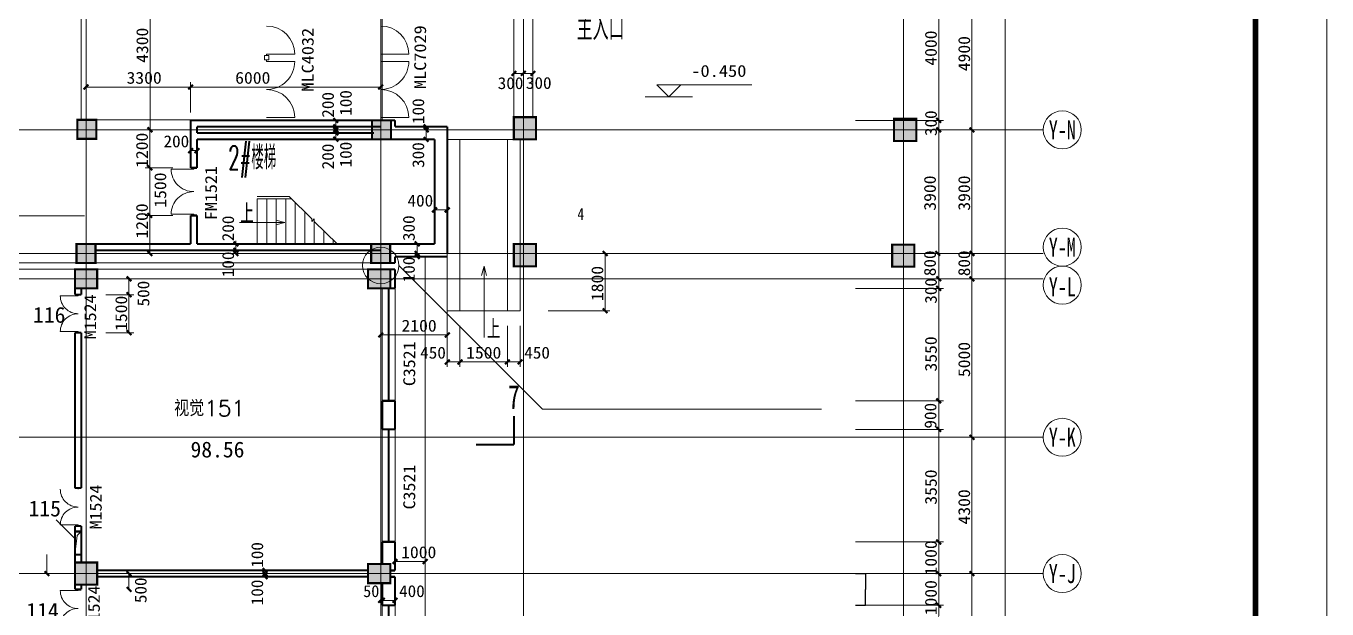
# Model space of a CAD drawing. Extents: x -307567 to 704339, y -10277 to 165507.
# Drawn here: x -218361 to -177307, y 84464 to 102856 of the extents above; entities that cross this region are included whole.
import ezdxf
from ezdxf.enums import TextEntityAlignment as Align

# ---------------------------------------------------------------- set-up
doc = ezdxf.new("R2010")
doc.units = 0
doc.header["$MEASUREMENT"] = 0
for name, color, linetype, lineweight in [('AXIS', 7, 'CONTINUOUS', 5), ('ziti', 32, 'CONTINUOUS', 0), ('我的', 255, 'CONTINUOUS', 0)]:
    doc.layers.add(name, color=color, linetype=linetype, lineweight=lineweight)
doc.layers.add('中文', color=4, linetype='CONTINUOUS')
doc.styles.add('HZ', font='txt', dxfattribs={"width": 0.7, "height": 5, "bigfont": 'STF:宋体'})
doc.styles.get("Standard").update_dxf_attribs({"font": 'txt', "height": 3})
doc.dimstyles.get("Standard").update_dxf_attribs({"dimtxt": 0.18, "dimasz": 0.18, "dimexe": 0.18, "dimexo": 0.0625, "dimgap": 0.09, "dimtad": 0, "dimtih": 1, "dimtoh": 1, "dimdec": 4, "dimzin": 0, "dimdsep": 46, "dimtxsty": 'Standard', "dimcen": 0.09, "dimadec": 0, "dimazin": 0, "dimtfac": 1, "dimtdec": 4, "dimtofl": 0, "dimtmove": 0, "dimatfit": 3, "dimfxl": 1, "dimtolj": 1, "dimtzin": 0, "dimarcsym": 0})

# ---------------------------------------------------------------- blocks, each defined once
blk = doc.blocks.new('*D8')
at = {"layer": '我的', "color": 0, "lineweight": -2}
for p, q in [((-192184, 85580), (-191873, 85580)), ((-191873, 85580), (-191873, 85082)), ((-191873, 84580), (-191873, 85079)), ((-192184, 84580), (-191873, 84580))]:
    blk.add_line(p, q, dxfattribs=at)
at = {"layer": '我的', "color": 0}
for points in [[(-191873, 85580), (-191873, 85580), (-191873, 85580)], [(-191873, 84580), (-191873, 84580), (-191873, 84580)]]:
    blk.add_solid(points, dxfattribs=at)
at = {"layer": '我的', "color": 0, "insert": (-191873, 85080), "char_height": 3, "attachment_point": 5}
blk.add_mtext('\\A1;999.9936', dxfattribs=at)

msp = doc.modelspace()

# ---------------------------------------------------------------- linework, layer by layer
at = {"layer": 'AXIS'}
msp.add_lwpolyline([(-177306.93977, 165506.4863), (-307567.04743, 165506.4863), (-307567.04743, -10277.04998), (-177306.93977, -10277.04998)], close=True, dxfattribs=at)
at = {"layer": 'AXIS', "const_width": 180.29081}
msp.add_lwpolyline([(-179560.57485, 163252.85122), (-305313.41235, 163252.85122), (-305313.41235, -8023.4149), (-179560.57485, -8023.4149)], close=True, dxfattribs=at)
at = {"layer": '我的', "color": 0}
for p, q in [((-216467.34385, 148240.4918), (-216467.34385, 95170.08149)), ((-207167.39035, 148240.4918), (-207167.39035, 95170.08149)), ((-202667.41285, 148240.4918), (-202667.41285, 95170.08149)), ((-190667.47285, 148240.4918), (-190667.47285, 95170.08149)), ((-187460.06701, 19280.56836), (-187460.06701, 142429.96177)), ((-202367.41435, 107778.45961), (-202367.41435, 99953.49568)), ((-202967.41135, 107180.13802), (-202967.41135, 99953.49568)), ((-216617.3431, 104530.14821), (-216617.3431, 99895.16773)), ((-189560.05651, 99930.16816), (-189560.05651, 104480.15152)), ((-188510.06176, 99580.17296), (-188510.06176, 104480.15152)), ((-214447.27033, 99580.17296), (-214447.27033, 103780.16112)), ((-207117.39365, 103780.16112), (-207117.40281, 99880.16231)), ((-210767.37235, 101969.65992), (-210767.37235, 101932.16011)), ((-210767.37235, 101969.65992), (-209880.88081, 101969.65992)), ((-207167.39035, 101969.65992), (-207167.39035, 101932.16011)), ((-207167.39035, 101969.65992), (-206280.89881, 101969.65992)), ((-202967.41135, 101211.98243), (-202967.41135, 102057.22052)), ((-202667.41285, 101211.98243), (-202667.41285, 102057.22052)), ((-202367.41435, 101211.98243), (-202367.41435, 102057.22052)), ((-210767.37235, 101740.66021), (-210767.37235, 101778.16002)), ((-210767.37235, 101740.66021), (-209880.88081, 101740.66021)), ((-207167.39035, 101740.66021), (-207167.39035, 101778.16002)), ((-207167.39035, 101740.66021), (-206280.89881, 101740.66021)), ((-216467.34385, 101079.91827), (-216467.34385, 100132.98392)), ((-213167.36035, 101079.91827), (-213167.36035, 100132.98392)), ((-207167.39035, 101079.91827), (-207167.39035, 100132.98392)), ((-202967.41135, 101361.98168), (-202667.41285, 101361.98168)), ((-202667.41285, 101361.98168), (-202367.41435, 101361.98168)), ((-198077.12818, 100621.71744), (-198452.12631, 100996.71556)), ((-198452.12631, 100996.71556), (-195452.14131, 100996.71556)), ((-197702.13006, 100996.71556), (-198077.12818, 100621.71744)), ((-216467.34385, 100929.91902), (-213167.36035, 100929.91902)), ((-213167.36035, 100929.91902), (-207167.39035, 100929.91902)), ((-198827.12443, 100621.71744), (-197327.13193, 100621.71744)), ((-216617.3431, 99895.16773), (-213167.36035, 99895.16773)), ((-216141.51845, 99480.17041), (-216141.51845, 99895.2135)), ((-213167.36035, 99480.17041), (-213167.36035, 99895.16773)), ((-206717.3926, 99880.17146), (-213167.36035, 99880.17146)), ((-213167.36035, 99880.17146), (-206717.3926, 99880.17146)), ((-210767.37235, 99967.66797), (-209880.88081, 99967.66797)), ((-209235.68445, 99880.17146), (-208603.77233, 99880.17146)), ((-208586.68867, 99280.17446), (-208586.68867, 99880.17146)), ((-207167.39035, 99967.66797), (-206280.89881, 99967.66797)), ((-206841.57411, 99480.17041), (-206841.57411, 99895.2135)), ((-189410.05726, 99880.17146), (-192183.87152, 99880.17146)), ((-189560.05651, 99580.17296), (-189560.05651, 99930.16816)), ((-189560.05651, 99580.17296), (-263450.38835, 99580.16381)), ((-189560.05651, 99580.17296), (-263450.38835, 99580.16381)), ((-213729.64239, 99580.17296), (-214605.83887, 99580.17296)), ((-214597.26958, 99580.17296), (-212243.95493, 99580.17296)), ((-214455.83962, 98380.17896), (-214455.83962, 99580.17296)), ((-209235.68445, 99680.17552), (-208603.77233, 99680.17552)), ((-209235.68445, 99580.17296), (-208603.77233, 99580.17296)), ((-208586.68867, 99580.17296), (-208586.68867, 99680.17552)), ((-205886.40005, 99680.17552), (-205467.4019, 99680.17552)), ((-205886.40005, 99580.17296), (-205467.4019, 99580.17296)), ((-205736.4008, 99580.17296), (-205736.4008, 99680.17552)), ((-205736.4008, 99280.38503), (-205736.4008, 99580.17296)), ((-189410.05726, 99580.17296), (-192183.87152, 99580.17296)), ((-186260.07301, 99580.17296), (-189560.05651, 99580.17296)), ((-186260.07301, 99580.17296), (-189560.05651, 99580.17296)), ((-189560.05651, 90980.20986), (-189560.05651, 99580.17296)), ((-188510.06176, 95680.19246), (-188510.06176, 99580.17296)), ((-216467.34385, 13462.38227), (-216467.34385, 99323.43291)), ((-213167.36035, 98774.63195), (-213167.36035, 99241.87815)), ((-212967.3644, 98774.63195), (-212967.3644, 99280.17446)), ((-206717.3926, 99280.17446), (-212967.3644, 99280.17446)), ((-212967.3644, 99280.17446), (-206717.3926, 99280.17446)), ((-206717.3926, 99280.17446), (-212967.3644, 99280.17446)), ((-212967.3644, 99280.17446), (-206717.3926, 99280.17446)), ((-207167.39035, 13462.38227), (-207167.39035, 99323.43291)), ((-205886.40005, 99280.38503), (-205467.4019, 99280.38503)), ((-202967.41135, 99275.17571), (-205067.40085, 99275.17571)), ((-204667.40895, 99275.17571), (-204667.40895, 93875.19355)), ((-203167.41645, 99275.17571), (-203167.41645, 93875.19355)), ((-202767.4154, 99275.17571), (-202767.4154, 93875.19355)), ((-202667.41285, 13462.38227), (-202667.41285, 99323.43291)), ((-190667.47285, 13462.38227), (-190667.47285, 99323.43291)), ((-213167.36035, 98924.6312), (-212967.3644, 98924.6312)), ((-213729.64239, 98380.17896), (-214605.83887, 98380.17896)), ((-214455.83962, 96880.18646), (-214455.83962, 98380.17896)), ((-213067.36238, 98342.67915), (-213779.85881, 98342.67915)), ((-213067.36238, 98342.67915), (-213067.36238, 98380.17896)), ((-207167.39035, 97510.25839), (-207167.39035, 98219.83431)), ((-211066.37293, 97481.18138), (-210062.16805, 97481.18138)), ((-211066.37293, 95981.17973), (-211066.37293, 97406.18176)), ((-211066.37293, 97406.18176), (-209986.3765, 97406.1726)), ((-210766.37443, 95981.17973), (-210766.37443, 97406.18176)), ((-210466.37593, 95981.17973), (-210466.37593, 97406.18176)), ((-210166.37743, 95981.17973), (-210166.37743, 97406.18176)), ((-209344.2563, 96770.74487), (-210062.16805, 97481.18138)), ((-213067.36238, 96917.68628), (-213779.85881, 96917.68628)), ((-213067.36238, 96917.68628), (-213067.36238, 96880.18646)), ((-209866.37893, 95981.17973), (-209866.37893, 97287.4293)), ((-209566.38043, 95981.17973), (-209566.38043, 96990.56189)), ((-205467.4019, 97205.40762), (-205467.4019, 97055.40837)), ((-205467.4019, 97055.40837), (-205067.40085, 97055.40837)), ((-205067.40085, 97205.40762), (-205067.40085, 97055.40837)), ((-223436.69224, 96863.73452), (-216510.95935, 96863.73452)), ((-213729.64239, 96880.18646), (-214605.83887, 96880.18646)), ((-214455.83962, 95680.19246), (-214455.83962, 96880.18646)), ((-211623.38614, 96656.48763), (-210189.61798, 96656.48763)), ((-210189.61798, 96656.48763), (-210479.39466, 96734.13312)), ((-210189.61798, 96656.48763), (-210479.39466, 96578.8513)), ((-209343.84431, 96691.1951), (-209344.2563, 96770.74487)), ((-209264.70652, 96771.16601), (-209343.84431, 96691.1951)), ((-209266.38193, 95981.17973), (-209266.38193, 96693.68532)), ((-209264.29454, 96691.62539), (-209264.70652, 96771.16601)), ((-208546.38736, 95981.17973), (-209264.29454, 96691.62539)), ((-211737.88599, 95880.17926), (-211737.88599, 96080.18436)), ((-208966.38343, 95981.17973), (-208966.38343, 96396.80875)), ((-208666.38493, 95981.17973), (-208666.38493, 96099.94134)), ((-189560.05651, 95680.19246), (-263450.38835, 95680.17415)), ((-189560.05651, 95680.19246), (-263450.38835, 95680.17415)), ((-213729.64239, 95680.19246), (-214605.83887, 95680.19246)), ((-211887.88524, 95980.19096), (-211066.37293, 95980.19096)), ((-211887.88524, 95780.18586), (-211066.37293, 95780.18586)), ((-211887.88524, 95680.19246), (-211066.37293, 95680.19246)), ((-211737.88599, 95680.19246), (-211737.88599, 95880.17926)), ((-211066.37293, 95981.17973), (-208546.38736, 95981.17973)), ((-206168.0057, 95981.41776), (-205553.48851, 95981.41776)), ((-206018.00645, 95581.42587), (-206018.00645, 95981.41776)), ((-205067.40085, 95680.19246), (-205067.40085, 93875.19355)), ((-199735.30471, 95680.19246), (-201894.60177, 95680.19246)), ((-199935.91406, 95680.19246), (-201885.68458, 95680.19246)), ((-200085.91331, 93875.19355), (-200085.91331, 95680.19246)), ((-186260.07301, 95680.19246), (-189560.05651, 95680.19246)), ((-186260.07301, 95680.19246), (-189560.05651, 95680.19246)), ((-188510.06176, 94880.19036), (-188510.06176, 95680.19246)), ((-224667.3059, 95380.19396), (-206717.3926, 95380.19396)), ((-206591.6547, 95300.08572), (-202060.54027, 90768.96214)), ((-206168.0057, 95581.42587), (-205553.48851, 95581.42587)), ((-205767.4004, 38380.47438), (-205767.4004, 95581.42587)), ((-203905.93205, 95279.28504), (-203983.57753, 94989.50378)), ((-203905.93205, 93030.29421), (-203905.93205, 95279.28504)), ((-203905.93205, 95279.28504), (-203828.29572, 94989.50378)), ((-189560.05651, 94880.19036), (-263450.38835, 94880.1812)), ((-189560.05651, 94880.19036), (-263450.38835, 94880.1812)), ((-206867.39185, 95180.18886), (-224867.30185, 95180.18886)), ((-215840.90197, 94880.19036), (-214961.59729, 94880.19036)), ((-215840.90197, 94880.19036), (-214961.59729, 94880.19036)), ((-215840.90197, 94880.19036), (-214961.59729, 94880.19036)), ((-215111.59654, 93180.19276), (-215111.59654, 94880.19036)), ((-192183.87152, 94880.19036), (-189410.05726, 94880.19036)), ((-186260.07301, 94880.19036), (-189560.05651, 94880.19036)), ((-186260.07301, 94880.19036), (-189560.05651, 94880.19036)), ((-189560.05651, 94130.19411), (-189560.05651, 94880.19036)), ((-188510.06176, 89880.20926), (-188510.06176, 94880.19036)), ((-207117.39365, 91030.21571), (-207117.39365, 94590.18937)), ((-206936.14761, 91030.21571), (-206936.14761, 94590.18937)), ((-206898.6478, 91030.21571), (-206898.6478, 94590.18937)), ((-206717.3926, 91030.21571), (-206717.3926, 94590.18937)), ((-192183.87152, 94580.19186), (-189410.05726, 94580.19186)), ((-216717.34565, 94342.68694), (-217279.84284, 94342.68694)), ((-216717.34565, 94342.68694), (-216717.34565, 94380.18676)), ((-215840.90197, 94380.18676), (-214961.59729, 94380.18676)), ((-215840.90197, 94380.18676), (-214961.59729, 94380.18676)), ((-215840.90197, 94380.18676), (-214961.59729, 94380.18676)), ((-215111.59654, 93180.19276), (-215111.59654, 94380.18676)), ((-215111.59654, 93180.19276), (-215111.59654, 94380.18676)), ((-215111.59654, 93180.19276), (-215111.59654, 94380.18676)), ((-207167.39035, 92909.00576), (-207167.39035, 94411.29622)), ((-205067.40085, 92909.00576), (-205067.40085, 94411.29622)), ((-202767.4154, 93875.19355), (-205067.40085, 93875.19355)), ((-199935.91406, 93875.19355), (-201885.68458, 93875.19355)), ((-216717.34565, 93217.69257), (-217279.84284, 93217.69257)), ((-216717.34565, 93217.69257), (-216717.34565, 93180.19276)), ((-205067.40085, 92107.30994), (-205067.40085, 93398.27028)), ((-204667.40895, 92107.30994), (-204667.40895, 93398.27028)), ((-203167.41645, 92107.30994), (-203167.41645, 93398.27028)), ((-202767.4154, 92107.30994), (-202767.4154, 93398.27028)), ((-216817.34363, 93180.19276), (-216817.34363, 88280.22336)), ((-216617.3431, 93180.19276), (-216817.34363, 93180.19276)), ((-216617.3431, 93180.19276), (-216617.3431, 88280.22336)), ((-215840.90197, 93180.19276), (-214961.59729, 93180.19276)), ((-215840.90197, 93180.19276), (-214961.59729, 93180.19276)), ((-215840.90197, 93180.19276), (-214961.59729, 93180.19276)), ((-207167.39035, 93109.00171), (-205067.40085, 93109.00171)), ((-205067.40085, 92257.30919), (-204667.40895, 92257.30919)), ((-204667.40895, 92257.30919), (-203167.41645, 92257.30919)), ((-203167.41645, 92257.30919), (-202767.4154, 92257.30919)), ((-202060.54027, 90768.96214), (-194813.21628, 90768.96214)), ((-195012.81855, 90768.96214), (-193261.82633, 90768.96214)), ((-192183.87152, 91030.21571), (-189410.05726, 91030.21571)), ((-189822.88479, 91030.1974), (-189410.05726, 91030.21571)), ((-189560.05651, 90130.22021), (-189560.05651, 90980.20986)), ((-189560.05651, 89880.20926), (-189560.05651, 90980.20986)), ((-207117.39365, 86580.23033), (-207117.39365, 90130.22021)), ((-206936.14761, 86580.23033), (-206936.14761, 90130.22021)), ((-206898.6478, 86580.23033), (-206898.6478, 90130.22021)), ((-206717.3926, 86580.23033), (-206717.3926, 90130.22021)), ((-192183.87152, 90130.22021), (-189410.05726, 90130.22021)), ((-189822.88479, 90130.2019), (-189410.05726, 90130.22021)), ((-189560.05651, 86580.23033), (-189560.05651, 90130.22021)), ((-189560.05651, 89880.20926), (-224967.3044, 89880.20926)), ((-189560.05651, 89880.20926), (-224967.3044, 89880.20926)), ((-186260.07301, 89880.20926), (-189560.05651, 89880.20926)), ((-186260.07301, 89880.20926), (-189560.05651, 89880.20926)), ((-188510.06176, 85580.23686), (-188510.06176, 89880.20926)), ((-216817.34363, 88280.22336), (-216617.3431, 88280.22336)), ((-216717.34565, 88242.72355), (-216717.34565, 88280.22336)), ((-216817.34363, 86682.28366), (-217406.36351, 87271.29896)), ((-216717.34565, 87117.72917), (-217279.84284, 87117.72917)), ((-216717.34565, 87117.72917), (-216717.34565, 87080.22936)), ((-216749.23331, 86781.54921), (-216817.34363, 86180.23386)), ((-216617.3431, 86910.23052), (-216749.23331, 86781.54921)), ((-216817.34363, 86345.46741), (-216817.34363, 86195.46816)), ((-216467.34385, 86345.46741), (-216467.34385, 86195.46816)), ((-192183.87152, 86580.23033), (-189410.05726, 86580.23033)), ((-189822.88479, 86580.20745), (-189410.05726, 86580.23033)), ((-189560.05651, 85580.23686), (-189560.05651, 86580.23033)), ((-217700.42942, 85580.23686), (-217700.42942, 86180.23386)), ((-216817.34363, 86195.46816), (-216617.3431, 86195.46816)), ((-206717.3926, 86111.42317), (-206717.3926, 85679.61686)), ((-206717.3926, 85961.42392), (-205767.4004, 85961.42392)), ((-205767.4004, 86111.42317), (-205767.4004, 85308.32202)), ((-189560.05651, 85580.23686), (-263450.38835, 85580.24144)), ((-189560.05651, 85580.23686), (-263450.38835, 85580.24144)), ((-217850.42867, 85580.23686), (-217125.28886, 85580.23686)), ((-217571.08894, 85580.23686), (-217035.59968, 85580.23686)), ((-215840.90197, 85580.23686), (-214961.59729, 85580.23686)), ((-215840.90197, 85580.23686), (-214961.59729, 85580.23686)), ((-215111.59654, 85080.23783), (-215111.59654, 85580.23686)), ((-210968.88349, 85680.23483), (-210818.88424, 85680.23483)), ((-210968.88349, 85680.23483), (-210818.88424, 85680.23483)), ((-210968.88349, 85580.23228), (-210818.88424, 85580.23228)), ((-210968.88349, 85580.23228), (-210818.88424, 85580.23228)), ((-210968.88349, 85480.23889), (-210818.88424, 85480.23889)), ((-210968.88349, 85480.23889), (-210818.88424, 85480.23889)), ((-210818.88424, 85580.23228), (-210818.88424, 85680.23483)), ((-210818.88424, 85580.23228), (-210818.88424, 85680.23483)), ((-210818.88424, 85480.23889), (-210818.88424, 85580.23228)), ((-210818.88424, 85480.23889), (-210818.88424, 85580.23228)), ((-210619.00731, 85680.23483), (-209387.56968, 85680.23483)), ((-210619.00731, 85580.23686), (-209387.56968, 85580.23686)), ((-206717.3926, 85478.37122), (-206717.3926, 85308.32202)), ((-203036.11218, 85580.23686), (-204690.57168, 85580.23686)), ((-189822.88479, 85580.21397), (-189410.05726, 85580.23686)), ((-186260.07301, 85580.23686), (-189560.05651, 85580.23686)), ((-186260.07301, 85580.23686), (-189560.05651, 85580.23686)), ((-189560.05651, 84580.24339), (-189560.05651, 85580.23686)), ((-188510.06176, 81580.25839), (-188510.06176, 85580.23686)), ((-216717.34565, 85042.73802), (-217279.84284, 85042.73802)), ((-216717.34565, 85042.73802), (-216717.34565, 85080.23783)), ((-207167.39035, 84884.53569), (-207167.39035, 84631.77358)), ((-207167.39035, 84734.53644), (-207117.39365, 84734.53644)), ((-207117.39365, 84884.53569), (-207117.39365, 84631.77358)), ((-207117.39365, 84734.53644), (-206717.3926, 84734.53644)), ((-207117.39365, 81030.25808), (-207117.39365, 84580.24339)), ((-206936.14761, 81030.25808), (-206936.14761, 84580.24339)), ((-206898.6478, 81030.25808), (-206898.6478, 84580.24339)), ((-206717.3926, 84884.53569), (-206717.3926, 84631.77358)), ((-206717.3926, 81030.25808), (-206717.3926, 84580.24339)), ((-192183.87152, 84580.24339), (-189410.05726, 84580.24339)), ((-189822.88479, 84580.2205), (-189410.05726, 84580.24339)), ((-189560.05651, 81030.25808), (-189560.05651, 84580.24339))]:
    msp.add_line(p, q, dxfattribs=at)
msp.add_lwpolyline([(-210698.07185, 101785.85957), (-210698.07185, 101924.46056), (-210836.67285, 101924.46056), (-210836.67285, 101785.85957), (-210698.07185, 101785.85957)], dxfattribs=at)
at = {"layer": '我的', "color": 0, "const_width": 67.49966}
for points in [[(-203042.41097, 101286.98206), (-202892.41172, 101436.98131)], [(-202742.41247, 101286.98206), (-202592.41322, 101436.98131)], [(-202442.41397, 101286.98206), (-202292.41472, 101436.98131)], [(-216542.34347, 100854.9194), (-216392.34422, 101004.91865)], [(-213242.35997, 100854.9194), (-213092.36072, 101004.91865)], [(-207242.38997, 100854.9194), (-207092.39072, 101004.91865)], [(-216741.51545, 99895.2135), (-216741.51545, 99295.2165), (-216141.51845, 99295.2165), (-216141.51845, 99895.2135), (-216741.51545, 99895.2135), (-216741.51545, 99295.2165)], [(-213167.36035, 99880.17146), (-210767.37235, 99880.17146)], [(-213167.36035, 99880.17146), (-213167.36035, 98380.17896)], [(-210767.37235, 99880.17146), (-206717.3926, 99880.16231)], [(-208661.6883, 99955.17109), (-208511.68905, 99805.17184)], [(-208661.6883, 99755.17514), (-208511.68905, 99605.17589)], [(-207441.56195, 99880.21724), (-207441.56195, 99280.22024), (-206841.57411, 99280.22024), (-206841.57411, 99880.21724), (-207441.56195, 99880.21724), (-207441.56195, 99280.22024)], [(-206717.3926, 99685.17427), (-206717.3926, 99880.16231)], [(-205811.40043, 99755.17514), (-205661.40118, 99605.17589)], [(-202967.41135, 99980.17402), (-202967.41135, 99280.17446), (-202267.42095, 99280.17446), (-202267.42095, 99980.17402), (-202967.41135, 99980.17402), (-202967.41135, 99280.17446)], [(-190967.47135, 99930.16816), (-190967.47135, 99230.17777), (-190267.48095, 99230.17777), (-190267.48095, 99930.16816), (-190967.47135, 99930.16816), (-190967.47135, 99230.17777)], [(-189635.05614, 99955.17109), (-189485.05689, 99805.17184)], [(-214530.83925, 99655.17259), (-214380.84, 99505.17334)], [(-214522.26996, 99655.17259), (-214372.27071, 99505.17334)], [(-212967.3644, 99680.17552), (-210767.37235, 99680.17552)], [(-212967.3644, 99680.17552), (-212967.3644, 99480.17041)], [(-212967.3644, 99480.17041), (-207383.38964, 99480.17041)], [(-210767.37235, 99680.17552), (-207167.39035, 99680.17552)], [(-208661.6883, 99655.17259), (-208511.68905, 99505.17334)], [(-208661.6883, 99561.17587), (-208511.68905, 99411.17662)], [(-208661.6883, 99361.17076), (-208511.68905, 99211.17151)], [(-206717.3926, 99680.17552), (-205067.40085, 99680.17552)], [(-205811.40043, 99655.17259), (-205661.40118, 99505.17334)], [(-205811.40043, 99355.38466), (-205661.40118, 99205.38541)], [(-205067.40085, 97605.17979), (-205067.40085, 99685.17427)], [(-189635.05614, 99655.17259), (-189485.05689, 99505.17334)], [(-188585.06139, 99655.17259), (-188435.06214, 99505.17334)], [(-213242.35997, 98849.63157), (-213092.36072, 98999.63082)], [(-213042.36403, 98849.63157), (-212892.36478, 98999.63082)], [(-212967.3644, 99280.17446), (-210767.37235, 99280.17446)], [(-212967.3644, 99280.17446), (-212967.3644, 98380.17896)], [(-210767.37235, 99280.17446), (-206717.3926, 99280.16531)], [(-207162.76696, 99280.38503), (-205467.4019, 99280.38503)], [(-205467.4019, 97605.17979), (-205467.4019, 99285.38379)], [(-214530.83925, 98455.17859), (-214380.84, 98305.17934)], [(-212967.3644, 98380.17896), (-213167.36035, 98380.17896)], [(-205467.4019, 95981.41776), (-205467.4019, 97605.17979)], [(-205067.40085, 95680.19246), (-205067.40085, 97605.17979)], [(-214530.83925, 96955.18609), (-214380.84, 96805.18684)], [(-213167.36035, 95980.19096), (-213167.36035, 96880.18646)], [(-212967.3644, 96880.18646), (-213167.36035, 96880.18646)], [(-212967.3644, 95980.19096), (-212967.3644, 96880.18646)], [(-205542.40153, 96980.40874), (-205392.40228, 97130.40799)], [(-205142.40047, 96980.40874), (-204992.40122, 97130.40799)], [(-211812.88562, 96055.19059), (-211662.88637, 95905.19134)], [(-206093.00607, 96056.41739), (-205943.00682, 95906.41814)], [(-216767.34235, 95980.19096), (-216767.34235, 95380.19396), (-216167.34535, 95380.19396), (-216167.34535, 95980.19096), (-216767.34235, 95980.19096), (-216767.34235, 95380.19396)], [(-216467.34385, 95980.19096), (-213167.36035, 95980.19096)], [(-216167.34535, 95780.18586), (-213167.36035, 95780.18586)], [(-214530.83925, 95755.19209), (-214380.84, 95605.19284)], [(-213167.36035, 95780.18586), (-211067.37085, 95780.18586)], [(-212967.3644, 95980.19096), (-211067.37085, 95980.19096)], [(-211812.88562, 95855.18549), (-211662.88637, 95705.18624)], [(-211812.88562, 95755.19209), (-211662.88637, 95605.19284)], [(-211067.37085, 95980.19096), (-207167.39035, 95980.19096)], [(-211067.37085, 95780.18586), (-207167.39035, 95780.18586)], [(-207471.01432, 95980.19096), (-207471.01432, 95380.19396), (-206871.01732, 95380.19396), (-206871.01732, 95980.19096), (-207471.01432, 95980.19096), (-207471.01432, 95380.19396)], [(-207167.39035, 95981.41776), (-205467.4019, 95981.41776)], [(-206093.00607, 95755.83295), (-205943.00682, 95605.8337)], [(-206093.00607, 95656.42549), (-205943.00682, 95506.42624)], [(-202967.41135, 95976.18097), (-202967.41135, 95276.19058), (-202267.42095, 95276.19058), (-202267.42095, 95976.18097), (-202967.41135, 95976.18097), (-202967.41135, 95276.19058)], [(-200160.91293, 95755.19209), (-200010.91368, 95605.19284)], [(-191027.47471, 95960.91005), (-191027.47471, 95260.90135), (-190327.48431, 95260.90135), (-190327.48431, 95960.91005), (-191027.47471, 95960.91005), (-191027.47471, 95260.90135)], [(-189665.06697, 95755.19209), (-189515.06772, 95605.19284)], [(-188585.06139, 95755.19209), (-188435.06214, 95605.19284)], [(-206871.01732, 95380.19396), (-206717.3926, 95380.19396)], [(-206717.3926, 95581.42587), (-205051.7271, 95581.42587)], [(-206717.3926, 95581.42587), (-206717.3926, 95380.19396)], [(-216817.34363, 95180.18886), (-216817.34363, 94580.19186), (-216117.34865, 94580.19186), (-216117.34865, 95180.18886), (-216817.34363, 95180.18886), (-216817.34363, 94580.19186)], [(-215186.59616, 94955.18999), (-215036.59691, 94805.19074)], [(-215186.59616, 94955.18999), (-215036.59691, 94805.19074)], [(-215186.59616, 94955.18999), (-215036.59691, 94805.19074)], [(-207567.3914, 95180.18886), (-207567.3914, 94580.19186), (-206867.39185, 94580.19186), (-206867.39185, 95180.18886), (-207567.3914, 95180.18886), (-207567.3914, 94580.19186)], [(-206867.39185, 95180.18886), (-206717.3926, 95180.18886)], [(-206717.3926, 95180.18886), (-206717.3926, 94590.18937)], [(-189635.05614, 94955.18999), (-189485.05689, 94805.19074)], [(-188585.06139, 94955.18999), (-188435.06214, 94805.19074)], [(-216817.34363, 94580.19186), (-216817.34363, 94380.18676)], [(-216617.3431, 94580.19186), (-216617.3431, 94380.18676)], [(-215186.59616, 94455.18638), (-215036.59691, 94305.18713)], [(-215186.59616, 94455.18638), (-215036.59691, 94305.18713)], [(-215186.59616, 94455.18638), (-215036.59691, 94305.18713)], [(-207117.39365, 94580.19186), (-207117.39365, 94590.18937)], [(-206717.3926, 94580.19186), (-207117.39365, 94580.19186)], [(-189635.05614, 94655.19149), (-189485.05689, 94505.19224)], [(-216617.3431, 94380.18676), (-216817.34363, 94380.18676)], [(-200160.91293, 93950.19318), (-200010.91368, 93800.19393)], [(-216817.34363, 93180.19276), (-216617.3431, 93180.19276)], [(-216817.34363, 88280.22336), (-216817.34363, 93180.19276)], [(-216617.3431, 93180.19276), (-216617.3431, 88280.22336)], [(-215186.59616, 93255.19238), (-215036.59691, 93105.19313)], [(-215186.59616, 93255.19238), (-215036.59691, 93105.19313)], [(-215186.59616, 93255.19238), (-215036.59691, 93105.19313)], [(-207242.38997, 93034.00208), (-207092.39072, 93184.00133)], [(-205142.40047, 93034.00208), (-204992.40122, 93184.00133)], [(-205142.40047, 92182.30956), (-204992.40122, 92332.30881)], [(-204742.40858, 92182.30956), (-204592.40933, 92332.30881)], [(-203242.41608, 92182.30956), (-203092.41683, 92332.30881)], [(-202842.41503, 92182.30956), (-202692.41578, 92332.30881)], [(-207117.39365, 90130.22021), (-207117.39365, 91030.21571)], [(-206717.3926, 91030.21571), (-207117.39365, 91030.21571)], [(-207117.39365, 90174.78786), (-207117.39365, 91030.21571)], [(-206717.3926, 90130.22021), (-206717.3926, 91030.21571)], [(-206717.3926, 90174.78786), (-206717.3926, 91030.21571)], [(-189635.05614, 91105.21534), (-189485.05689, 90955.21609)], [(-202962.92529, 89650.65108), (-202962.92529, 90550.64658)], [(-206717.3926, 90130.22021), (-207117.39365, 90130.22021)], [(-189635.05614, 90205.21984), (-189485.05689, 90055.22059)], [(-188585.06139, 89955.20888), (-188435.06214, 89805.20963)], [(-202962.92529, 89650.65108), (-204162.91929, 89650.65108)], [(-216617.3431, 88280.22336), (-216817.34363, 88280.22336)], [(-216817.34363, 85930.23664), (-216817.34363, 87080.22936)], [(-216617.3431, 87080.22936), (-216817.34363, 87080.22936)], [(-216617.3431, 85930.23664), (-216617.3431, 87080.22936)], [(-216617.3431, 86910.23052), (-216817.34363, 86910.23052)], [(-189635.05614, 86655.22996), (-189485.05689, 86505.23071)], [(-207117.39365, 85880.23536), (-207117.39365, 86580.23033)], [(-206717.3926, 86580.23033), (-207117.39365, 86580.23033)], [(-206717.3926, 85679.61686), (-206717.3926, 86580.23033)], [(-216617.3431, 86180.23386), (-216817.34363, 86180.23386)], [(-216817.34363, 85930.23664), (-216817.34363, 85230.23708), (-216117.34865, 85230.23708), (-216117.34865, 85930.23664), (-216817.34363, 85930.23664), (-216817.34363, 85230.23708)], [(-207567.3914, 85880.23536), (-207567.3914, 85280.23836), (-206867.39185, 85280.23836), (-206867.39185, 85880.23536), (-207567.3914, 85880.23536), (-207567.3914, 85280.23836)], [(-206792.39222, 85886.42429), (-206642.39297, 86036.42354)], [(-205842.40003, 85886.42429), (-205692.40078, 86036.42354)], [(-217775.42905, 85655.23648), (-217625.4298, 85505.23723)], [(-216117.34865, 85680.23941), (-207567.3914, 85680.23941)], [(-216117.34865, 85480.23889), (-207567.3914, 85480.23889)], [(-215186.59616, 85655.23648), (-215036.59691, 85505.23723)], [(-215186.59616, 85655.23648), (-215036.59691, 85505.23723)], [(-210893.88386, 85755.23446), (-210743.88461, 85605.23521)], [(-210893.88386, 85755.23446), (-210743.88461, 85605.23521)], [(-210893.88386, 85655.23191), (-210743.88461, 85505.23266)], [(-210893.88386, 85655.23191), (-210743.88461, 85505.23266)], [(-210893.88386, 85555.23851), (-210743.88461, 85405.23926)], [(-210893.88386, 85555.23851), (-210743.88461, 85405.23926)], [(-206867.39185, 85679.61686), (-206717.3926, 85679.61686)], [(-206867.39185, 85478.37122), (-206717.3926, 85478.37122)], [(-206717.3926, 85478.37122), (-206717.3926, 84580.24339)], [(-189635.05614, 85655.23648), (-189485.05689, 85505.23723)], [(-188585.06139, 85655.23648), (-188435.06214, 85505.23723)], [(-216817.34363, 85230.23708), (-216817.34363, 85080.23783)], [(-216617.3431, 85080.23783), (-216817.34363, 85080.23783)], [(-216617.3431, 85230.23708), (-216617.3431, 85080.23783)], [(-215186.59616, 85155.23746), (-215036.59691, 85005.23821)], [(-207117.39365, 85280.23836), (-207117.39365, 84580.24339)], [(-207242.38997, 84659.53681), (-207092.39072, 84809.53606)], [(-207192.39328, 84659.53681), (-207042.39403, 84809.53606)], [(-206717.3926, 84580.24339), (-207117.39365, 84580.24339)], [(-206792.39222, 84659.53681), (-206642.39297, 84809.53606)], [(-189635.05614, 84655.24301), (-189485.05689, 84505.24376)]]:
    msp.add_lwpolyline(points, dxfattribs=at)
at = {"layer": '我的', "color": 0}
for centre, radius in [((-185660.07601, 99580.17296), 599.997), ((-185660.07601, 99580.17296), 599.997), ((-185660.07601, 95880.17926), 599.997), ((-207167.39035, 95300.08572), 575.73382), ((-185660.07601, 94680.18526), 599.997), ((-185660.07601, 89880.20926), 599.997), ((-185660.07601, 89880.20926), 599.997), ((-185660.07601, 85580.23686), 599.997), ((-185660.07601, 85580.23686), 599.997)]:
    msp.add_circle(centre, radius, dxfattribs=at)
for centre, radius, start, end in [((-210767.37235, 101969.65992), 886.49562, 0.00000683, 90.000002504), ((-207167.39035, 101969.65992), 886.49562, 0.00000683, 90.000002504), ((-210767.37235, 101740.66021), 886.49562, 270.000007513, 0.000010018), ((-207167.39035, 101740.66021), 886.49562, 270.000007513, 0.000010018), ((-210767.37235, 99967.66797), 886.49562, 0.00000683, 90.000002504), ((-207167.39035, 99967.66797), 886.49562, 0.00000683, 90.000002504), ((-213067.36238, 98342.67915), 712.49644, 180.000005009, 270.000007513), ((-213067.36238, 96917.68628), 712.49644, 90.000002504, 180.000005009), ((-216717.34565, 94342.68694), 562.49719, 179.999989982, 269.999992487), ((-216717.34565, 93217.69257), 562.49719, 89.999997496, 180), ((-216717.34565, 88242.72355), 562.49719, 179.999989982, 269.999992487), ((-216717.34565, 87117.72917), 562.49719, 89.999997496, 180), ((-216717.34565, 85042.73802), 562.49719, 179.999989982, 269.999992487), ((-216717.34565, 83917.74365), 562.49719, 89.999997496, 180)]:
    msp.add_arc(centre, radius, start, end, dxfattribs=at)
for points in [[(-216741.51545, 99895.2135), (-216141.51845, 99895.2135), (-216741.51545, 99295.2165), (-216141.51845, 99295.2165)], [(-207441.56195, 99880.21724), (-206841.57411, 99880.21724), (-207441.56195, 99280.22024), (-206841.57411, 99280.22024)], [(-202967.41135, 99980.17402), (-202267.42095, 99980.17402), (-202967.41135, 99280.17446), (-202267.42095, 99280.17446)], [(-190967.47135, 99930.16816), (-190267.48095, 99930.16816), (-190967.47135, 99230.17777), (-190267.48095, 99230.17777)], [(-216767.34235, 95980.19096), (-216167.34535, 95980.19096), (-216767.34235, 95380.19396), (-216167.34535, 95380.19396)], [(-207471.01432, 95980.19096), (-206871.01732, 95980.19096), (-207471.01432, 95380.19396), (-206871.01732, 95380.19396)], [(-202967.41135, 95976.18097), (-202267.42095, 95976.18097), (-202967.41135, 95276.19058), (-202267.42095, 95276.19058)], [(-191027.47471, 95960.91005), (-190327.48431, 95960.91005), (-191027.47471, 95260.90135), (-190327.48431, 95260.90135)], [(-216817.34363, 95180.18886), (-216117.34865, 95180.18886), (-216817.34363, 94580.19186), (-216117.34865, 94580.19186)], [(-207567.3914, 95180.18886), (-206867.39185, 95180.18886), (-207567.3914, 94580.19186), (-206867.39185, 94580.19186)], [(-216817.34363, 85930.23664), (-216117.34865, 85930.23664), (-216817.34363, 85230.23708), (-216117.34865, 85230.23708)], [(-207567.3914, 85880.23536), (-206867.39185, 85880.23536), (-207567.3914, 85280.23836), (-206867.39185, 85280.23836)]]:
    msp.add_solid(points, dxfattribs=at)

# ---------------------------------------------------------------- texts
at = {"layer": 'ziti', "style": 'HZ', "width": 0.47168}
for s, p, p2 in [('主入口', (-200985.62499, 102407.59108), (-199476.25754, 102407.59108)), ('2#楼梯', (-211976.07297, 98330.32875), (-210466.70552, 98330.32875))]:
    msp.add_text(s, height=749.99625, dxfattribs=at).set_placement(p, p2, align=Align.FIT)
at = {"layer": '中文', "color": 0, "lineweight": 0, "style": 'HZ', "width": 0.47168}
msp.add_text('2#楼梯', height=750, dxfattribs=at).set_placement((-211976.08867, 98330.11527), (-210466.71367, 98330.11527), align=Align.FIT)
at = {"layer": '中文', "char_height": 500, "attachment_point": 1}
for s, insert, width in [('{\\fFangSong_GB2312|b0|i0|c134|p49;\\C1;116}', (-218138.66133, 93993.08867), 6011.5625187), ('{\\Ftxt,stf:宋体|c134;\\C0;视觉151}', (-213686.60716, 91046.13599), 6011.5625187), ('98.56', (-213169.34364, 89745.16639), 2610.7661219), ('{\\fFangSong_GB2312|b0|i0|c134|p49;\\C1;115}', (-218279.36859, 87883.00337), 6011.5625187), ('{\\fFangSong_GB2312|b0|i0|c134|p49;\\C1;114}', (-218350.37581, 84656.86873), 6011.5625187)]:
    msp.add_mtext(s, dxfattribs=dict(at, insert=insert, width=width))
at = {"layer": '我的', "color": 0}
for s, width, p, p2 in [('4300', 0.887996, (-214507.26912, 101693.16289), (-214507.26912, 102803.15184)), ('MLC4032', 0.824617, (-209284.34449, 100787.33551), (-209284.34449, 102797.32912)), ('MLC7029', 0.824617, (-205736.16276, 100869.21071), (-205736.16276, 102879.20432)), ('4000', 0.934732, (-189620.05987, 101605.16284), (-189620.05987, 102715.1518)), ('4900', 0.888003, (-188570.06512, 101430.16066), (-188570.06512, 102540.15877)), ('200', 0.925718, (-208646.68288, 99964.17068), (-208646.68288, 100774.17029)), ('100', 1.080005, (-208083.68215, 100024.23813), (-208083.68215, 100834.23774)), ('100', 1.079993, (-205796.39501, 99764.17473), (-205796.39501, 100574.16519)), ('300', 0.925718, (-189620.05987, 99384.16869), (-189620.05987, 100194.16831)), ('1200', 0.986662, (-214515.83841, 98380.17896), (-214515.83841, 99490.16792)), ('200', 0.925718, (-208646.68288, 98335.17186), (-208646.68288, 99145.17148)), ('100', 1.080005, (-208083.68215, 98395.24847), (-208083.68215, 99205.24808)), ('300', 0.925718, (-205796.39501, 98380.38953), (-205796.39501, 99190.38915)), ('1500', 0.98667, (-213936.98999, 97125.18036), (-213936.98999, 98235.17847)), ('FM1521', 0.911997, (-212337.36572, 96730.18721), (-212337.36572, 98440.17317)), ('3900', 0.887996, (-189650.06155, 97030.18571), (-189650.06155, 98140.17467)), ('3900', 0.887996, (-188570.06512, 97030.18571), (-188570.06512, 98140.17467)), ('1200', 0.98667, (-214515.83841, 96150.18523), (-214515.83841, 97260.18334)), ('200', 0.925718, (-211797.88478, 96064.18102), (-211797.88478, 96874.18063)), ('300', 0.925708, (-206093.68356, 96072.23762), (-206093.68356, 96882.22808)), ('100', 1.080005, (-211797.88478, 94930.65398), (-211797.88478, 95740.65359)), ('800', 0.925708, (-189650.06155, 94964.18957), (-189650.06155, 95774.18003)), ('800', 0.925708, (-188570.06512, 94964.18957), (-188570.06512, 95774.18003)), ('100', 1.080005, (-206093.68356, 94770.23608), (-206093.68356, 95580.23569)), ('1800', 0.98667, (-200145.91667, 94177.69143), (-200145.91667, 95287.68954)), ('300', 0.925718, (-189620.05987, 94094.19575), (-189620.05987, 94904.19537)), ('500', 0.925708, (-214470.1172, 94009.19862), (-214470.1172, 94819.18908)), ('500', 0.925708, (-214470.1172, 94009.19862), (-214470.1172, 94819.18908)), ('500', 0.925708, (-214470.1172, 94009.19862), (-214470.1172, 94819.18908)), ('M1524', 0.867695, (-216149.32179, 92977.20305), (-216149.32179, 94387.19966)), ('1500', 0.98667, (-215171.59532, 93237.1932), (-215171.59532, 94347.19132)), ('C3521', 0.867695, (-206079.89579, 91495.20973), (-206079.89579, 92905.20634)), ('3550', 0.845717, (-189620.05987, 91955.20499), (-189620.05987, 93065.2031)), ('5000', 0.934732, (-188570.06512, 91780.21196), (-188570.06512, 92890.20092)), ('900', 0.925718, (-189633.62792, 90155.21399), (-189633.62792, 90965.2136)), ('C3521', 0.867692, (-206079.89579, 87605.22673), (-206079.89579, 89015.21877)), ('3550', 0.845714, (-189620.05987, 87755.22598), (-189620.05987, 88865.21952)), ('M1524', 0.867689, (-215973.22399, 86974.22556), (-215973.22399, 88384.21301)), ('4300', 0.887999, (-188570.06512, 87130.23064), (-188570.06512, 88240.22417)), ('100', 1.080005, (-210878.8876, 85764.23405), (-210878.8876, 86574.23366)), ('100', 1.080005, (-210878.8876, 85764.23405), (-210878.8876, 86574.23366)), ('1000', 1.044705, (-189620.05987, 85520.23808), (-189620.05987, 86630.23161)), ('500', 0.925713, (-214556.41438, 84649.05865), (-214556.41438, 85459.05369)), ('M1524', 0.867692, (-216032.21799, 83793.8108), (-216032.21799, 85203.80284)), ('100', 1.079999, (-210878.8876, 84580.24339), (-210878.8876, 85390.23842)), ('1000', 1.044709, (-189620.05987, 84264.24155), (-189620.05987, 85374.23966))]:
    msp.add_text(s, height=374.998125, rotation=90, dxfattribs=dict(at, width=width)).set_placement(p, p2, align=Align.FIT)
for s, height, width, p, p2 in [('3300', 374.998125, 0.888003, (-215188.35397, 101034.92033), (-214078.35586, 101034.92033)), ('6000', 374.998125, 0.93474, (-211760.37123, 101034.92033), (-210650.37312, 101034.92033)), ('  -0.450 ', 374.998125, 0.870001, (-197948.13103, 101251.71612), (-195338.14041, 101251.71612)), ('300', 374.998125, 0.925718, (-203475.911, 100866.83035), (-202665.91139, 100866.83035)), ('300', 374.998125, 0.925718, (-202586.11443, 100872.3418), (-201776.11482, 100872.3418)), ('Y-N', 599.997, 0.531561, (-186085.32718, 99280.17446), (-185234.834, 99280.17446)), ('Y-N', 599.997, 0.531561, (-186085.32718, 99280.17446), (-185234.834, 99280.17446)), ('200', 374.998125, 0.925713, (-214022.35791, 99029.6325), (-213212.36287, 99029.6325)), ('400', 374.998125, 0.925718, (-206322.39946, 97160.40967), (-205512.39985, 97160.40967)), ('4', 374.99813, 0.840015, (-200959.56006, 96739.27835), (-200749.55745, 96739.27835)), ('Y-M', 599.997, 0.531561, (-186085.32718, 95580.18076), (-185234.834, 95580.18076)), ('Y-L', 599.997, 0.531561, (-186085.32718, 94330.19921), (-185234.834, 94330.19921)), ('2100', 374.998125, 0.986662, (-206512.3979, 93214.00301), (-205402.40894, 93214.00301)), ('450', 374.998125, 0.863994, (-205922.39841, 92362.31049), (-205112.40795, 92362.31049)), ('1500', 374.998125, 0.986662, (-204472.4026, 92362.31049), (-203362.41365, 92362.31049)), ('450', 374.998125, 0.864004, (-202638.41824, 92362.31049), (-201828.41863, 92362.31049)), ('7', 749.99625, 0.735004, (-203146.67986, 90775.64545), (-202779.17987, 90775.64545)), ('Y-K', 599.997, 0.531561, (-186085.32718, 89580.21533), (-185234.834, 89580.21533)), ('Y-K', 599.997, 0.531561, (-186085.32718, 89580.21533), (-185234.834, 89580.21533)), ('1000', 374.998125, 1.044701, (-206523.39333, 86066.42065), (-205413.40437, 86066.42065)), ('Y-J', 599.997, 0.531561, (-186085.32718, 85280.23836), (-185234.834, 85280.23836)), ('Y-J', 599.997, 0.531561, (-186085.32718, 85280.23836), (-185234.834, 85280.23836)), ('50', 374.998125, 0.906657, (-207722.38941, 84839.53774), (-207212.39745, 84839.53774)), ('400', 374.998125, 0.925718, (-206588.39544, 84839.53774), (-205778.39583, 84839.53774))]:
    msp.add_text(s, height=height, dxfattribs=dict(at, width=width)).set_placement(p, p2, align=Align.FIT)
at = {"layer": '我的', "color": 0, "style": 'HZ'}
for width, p, p2 in [(0.492185, (-211594.54717, 96638.35112), (-211174.5511, 96638.35112)), (0.492196, (-203815.49671, 92987.93298), (-203395.49148, 92987.93298))]:
    msp.add_text('上', height=599.997, dxfattribs=dict(at, width=width)).set_placement(p, p2, align=Align.FIT)

# ---------------------------------------------------------------- dimensions: what is measured, and where the dimension line sits
at = {"layer": '我的', "color": 0}
dim = msp.add_linear_dim(base=(-191873.02351, 85580.23702), p1=(-192183.87152, 84580.24339), p2=(-192183.87146, 85580.23702), angle=90, dimstyle='Standard', override={"dimtmove": 2}, dxfattribs=at)
dim.commit()
dim.dimension.update_dxf_attribs({"geometry": '*D8', "text_midpoint": (-191873.02351, 85080.2402)})

doc.saveas('drawing.dxf')
